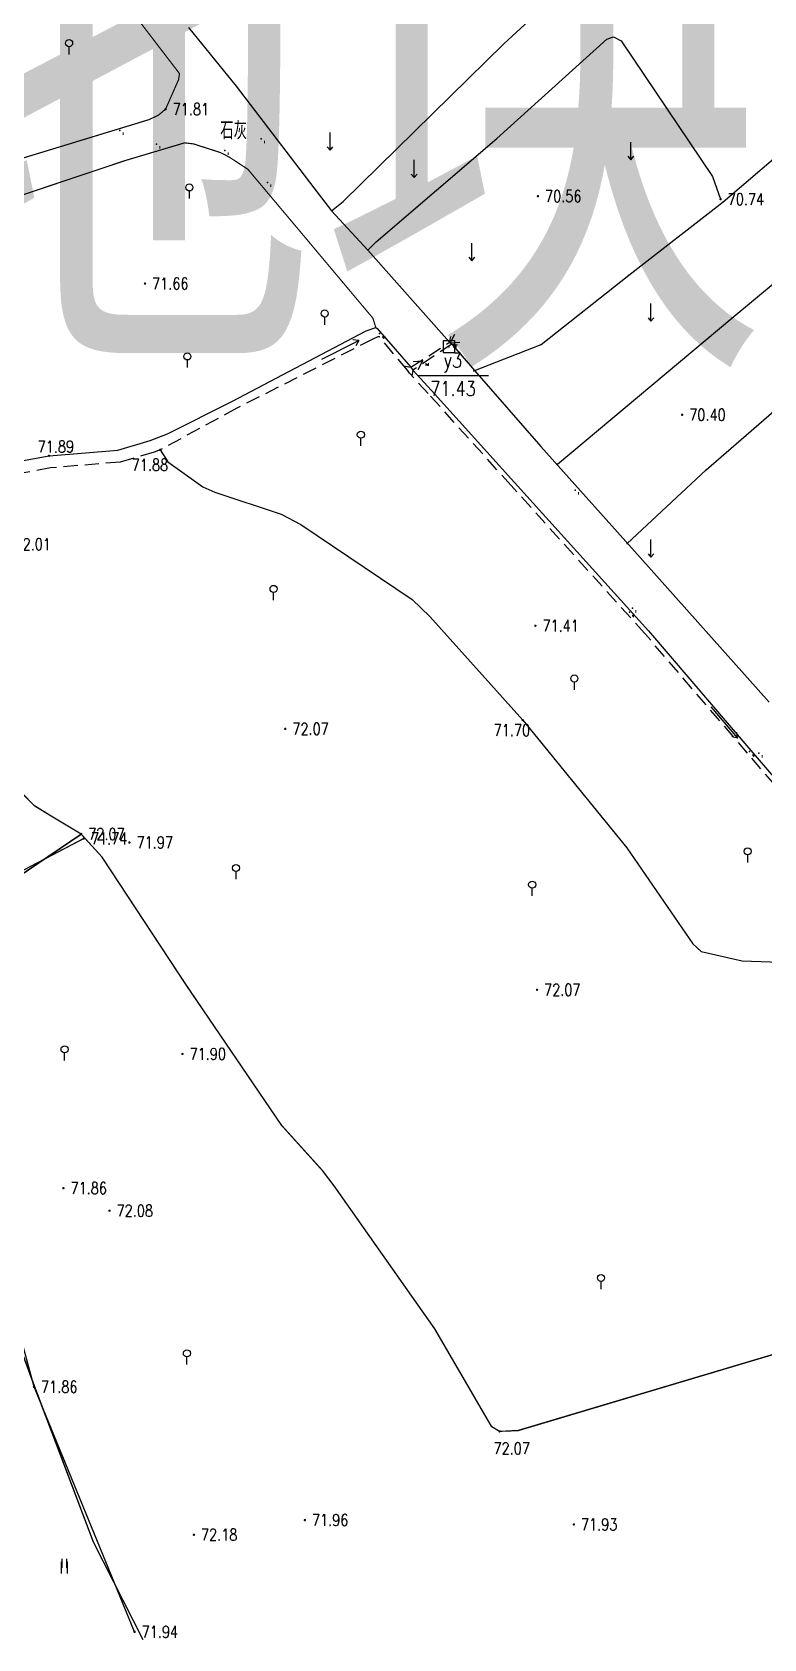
# Model space of a CAD drawing. Extents: x 10519 to 17598, y -625 to 2857.
# Drawn here: x 13875.9 to 13937.9, y 918.8 to 1055 of the extents above; entities that cross this region are included whole.
import ezdxf
from ezdxf.enums import TextEntityAlignment as Align

# ---------------------------------------------------------------- set-up
doc = ezdxf.new("R2010")
doc.units = 0
doc.header["$MEASUREMENT"] = 0
doc.linetypes.add('X3', pattern=[5, 4, -1])
doc.linetypes.add('X31', pattern=[1.8, 1.2, -0.6])
doc.layers.get('0').update_dxf_attribs({"linetype": 'CONTINUOUS'})
for name, color, linetype in [('0-现状单位', 7, 'CONTINUOUS'), ('0000原地形', 252, 'CONTINUOUS'), ('ASSIST', 252, 'CONTINUOUS'), ('GCD', 224, 'CONTINUOUS')]:
    doc.layers.add(name, color=color, linetype=linetype)
doc.styles.add('HZ', font='txt8.shx', dxfattribs={"width": 0.8, "bigfont": 'hz.shx'})
doc.styles.get("Standard").update_dxf_attribs({"font": 'txt8.shx', "width": 0.8, "bigfont": 'hz.shx'})
doc.styles.add('正等线体', font='txt8.shx', dxfattribs={"width": 0.8, "bigfont": 'hz.shx'})
doc.styles.add('黑体', font='SIMHEI.TTF', dxfattribs={"width": 0.8})
doc.linetypes.add('10421', pattern='A,2,[150,AAA.SHX,S=1,R=0,X=0,Y=1],1e-11', length=2)
doc.linetypes.add('10422', pattern='A,2,[150,AAA.SHX,S=1,R=0,X=0,Y=1],2,[177,AAA.SHX,S=1,R=0,X=0,Y=0.8],1e-09', length=4)

# ---------------------------------------------------------------- blocks, each defined once
blk = doc.blocks.new('GC200')
at = {"linetype": 'Continuous', "const_width": 0.2, "flags": 128}
blk.add_lwpolyline([(-0.1, 0, 1), (0.1, 0, 1)], format="xyb", close=True, dxfattribs=at)
blk = doc.blocks.new('gc037')
for p, q in [((0, 0), (-1.39, 0.8)), ((-1.39, -0.8), (0, 0))]:
    blk.add_line(p, q)
blk = doc.blocks.new('gc261')
blk.add_lwpolyline([(-1, -1), (1, -1), (1, 1), (-1, 1)], close=True)
blk.add_point((0, 0))
blk = doc.blocks.new('gc121')
for p, q in [((-0.5, -1), (-0.5, 1)), ((0.5, -1), (0.5, 1))]:
    blk.add_line(p, q)
blk = doc.blocks.new('gc325')
blk.add_line((0, 0), (0, 1.3))
blk.add_circle((0, 1.9), 0.6)

msp = doc.modelspace()

# ---------------------------------------------------------------- linework, layer by layer
at = {"layer": '0000原地形', "linetype": 'Continuous'}
for p, q in [((13915.84, 1054.01), (13923.27, 1060.86)), ((13934.43, 1040.62, 71.18), (13955.37, 1058.6, 71.18)), ((13902.24, 1040.64), (13915.84, 1054.01)), ((13915.27, 1045.99), (13924.58, 1054.4)), ((13924.58, 1054.4), (13925.15, 1054.6)), ((13925.15, 1054.6), (13925.79, 1054.27)), ((13925.79, 1054.27), (13933.52, 1042.77)), ((13935.15, 1030.75, 71.42), (13961.06, 1052.4, 71.42)), ((13905.03, 1037.22), (13915.27, 1045.99)), ((13932.99, 1017.91, 71.35), (13965.51, 1046.2, 71.35)), ((13933.52, 1042.77), (13934.21, 1040.84)), ((13901.25, 1039.85), (13902.24, 1040.64)), ((13926.43, 1034.41, 71.18), (13934.43, 1040.62, 71.18)), ((13904.34, 1036.52), (13905.03, 1037.22)), ((13919.02, 1028.53, 71.18), (13926.43, 1034.41, 71.18)), ((13920.38, 1018.4, 71.42), (13935.15, 1030.75, 71.42)), ((13892.8, 1023.71, 71.1), (13904.19, 1029.7, 71.1)), ((13904.19, 1029.7, 71.1), (13905.01, 1029.96, 71.1)), ((13905.01, 1029.96, 71.1), (13905.12, 1029.9, 71.1)), ((13905.12, 1029.9, 71.1), (13907.98, 1026.6, 71.1)), ((13911.26, 1028.72), (13911.44, 1028.57)), ((13913.31, 1026.29, 71.18), (13919.02, 1028.53, 71.18)), ((13907.98, 1026.6), (13908.15, 1026.35)), ((13907.98, 1026.6, 71.1), (13908.15, 1026.35, 71.1)), ((13908.15, 1026.35, 71.1), (13909.72, 1024.63, 71.1)), ((13908.54, 1025.9, 71.43), (13914.54, 1025.9, 71.43)), ((13909.72, 1024.63, 71.1), (13916.75, 1016.83, 71.1)), ((13887.37, 1020.97, 71.1), (13892.8, 1023.71, 71.1)), ((13883.16, 1019.59, 71.1), (13885.89, 1020.39, 71.1)), ((13885.89, 1020.39, 71.1), (13887.37, 1020.97, 71.1)), ((13867.01, 1017.19, 71.1), (13877.33, 1019.11, 71.1)), ((13877.33, 1019.11, 71.1), (13883.16, 1019.59, 71.1)), ((13926.3, 1011.68, 71.35), (13932.99, 1017.91, 71.35)), ((13916.75, 1016.83, 71.1), (13928.09, 1004.28, 71.1)), ((13928.09, 1004.28, 71.1), (13936.78, 994.14, 71.1)), ((13876.1, 989.43, 72.33), (13869, 996.71, 72.33)), ((13936.78, 994.14, 71.1), (13944.91, 984.64, 71.1)), ((13877.38, 988.65, 72.33), (13876.1, 989.43, 72.33)), ((13880.05, 987.05, 72.33), (13877.38, 988.65, 72.33)), ((13880.28, 986.67, 71.74), (13860.01, 976.04, 71.74)), ((13880.28, 986.67, 71.74), (13860.01, 976.04, 71.74)), ((13867.99, 978.88, 71.63), (13880.05, 987.05, 71.63)), ((13881.82, 985.1, 72.33), (13880.05, 987.05, 72.33)), ((13888.95, 974.27, 72.33), (13881.82, 985.1, 72.33)), ((13897.04, 962.34, 72.33), (13888.95, 974.27, 72.33)), ((13900.48, 958.53, 72.33), (13897.04, 962.34, 72.33)), ((13901.47, 957.23, 72.33), (13900.48, 958.53, 72.33)), ((13910, 945.13, 72.33), (13901.47, 957.23, 72.33)), ((13914.83, 936.82, 72.33), (13910, 945.13, 72.33)), ((13945.63, 945.02, 72.33), (13917.07, 936.49, 72.33)), ((13876.17, 940.1, 71.63), (13875.21, 942.71, 71.63)), ((13881.1, 927.04, 71.63), (13876.17, 940.1, 71.63)), ((13915.49, 936.43, 72.33), (13914.83, 936.82, 72.33)), ((13917.07, 936.49, 72.33), (13915.49, 936.43, 72.33))]:
    msp.add_line(p, q, dxfattribs=at)
at = {"layer": '0000原地形', "linetype": '10422'}
for p, q in [((13889.14, 1055.4), (13893.19, 1050.42)), ((13893.19, 1050.42), (13900.13, 1041.33)), ((13900.13, 1041.33), (13901.25, 1039.85)), ((13901.25, 1039.85), (13904.34, 1036.52)), ((13904.34, 1036.52), (13911.26, 1028.72)), ((13911.44, 1028.57), (13913.37, 1026.32)), ((13913.37, 1026.32), (13918.98, 1019.9)), ((13918.98, 1019.9), (13927.4, 1010.49)), ((13927.4, 1010.49), (13938.32, 998.23))]:
    msp.add_line(p, q, dxfattribs=at)
at = {"layer": '0000原地形'}
for p, q in [((13879.03, 1053.12), (13879.03, 1053.77)), ((13901.13, 1044.99), (13901.13, 1046.49)), ((13900.88, 1045.29), (13901.13, 1044.99)), ((13901.13, 1044.99), (13901.38, 1045.29)), ((13926.36, 1044.48), (13926.61, 1044.18)), ((13926.61, 1044.18), (13926.61, 1045.68)), ((13926.61, 1044.18), (13926.86, 1044.48)), ((13908.01, 1042.98), (13908.26, 1042.68)), ((13908.26, 1042.68), (13908.26, 1044.18)), ((13908.26, 1042.68), (13908.51, 1042.98)), ((13889.22, 1040.89), (13889.22, 1041.54)), ((13913.14, 1035.62), (13913.14, 1037.12)), ((13912.89, 1035.92), (13913.14, 1035.62)), ((13913.14, 1035.62), (13913.39, 1035.92)), ((13900.68, 1030.21), (13900.68, 1030.86)), ((13928.06, 1030.8), (13928.31, 1030.5)), ((13928.31, 1030.5), (13928.31, 1032)), ((13928.31, 1030.5), (13928.56, 1030.8)), ((13900.44, 1027.28), (13903.56, 1028.87)), ((13903.56, 1028.87), (13903.06, 1028.94)), ((13903.56, 1028.87), (13903.32, 1028.43)), ((13889.05, 1026.57), (13889.05, 1027.22)), ((13903.74, 1019.94), (13903.74, 1020.59)), ((13928.31, 1010.5), (13928.31, 1012)), ((13928.06, 1010.8), (13928.31, 1010.5)), ((13928.31, 1010.5), (13928.56, 1010.8)), ((13896.35, 1006.87), (13896.35, 1007.52)), ((13921.82, 999.28), (13921.82, 999.93)), ((13933.37, 997.83), (13935.64, 995.17)), ((13935.64, 995.17), (13935.59, 995.67)), ((13935.64, 995.17), (13935.15, 995.29)), ((13936.5, 984.63), (13936.5, 985.28)), ((13893.17, 983.22), (13893.17, 983.87)), ((13918.25, 981.81), (13918.25, 982.46)), ((13878.65, 967.85), (13878.65, 968.5)), ((13924.08, 948.48), (13924.08, 949.13)), ((13889.01, 942.09), (13889.01, 942.74)), ((13878.44, 924.87), (13878.44, 925.62)), ((13878.84, 924.87), (13878.84, 925.62))]:
    msp.add_line(p, q, dxfattribs=at)
at = {"layer": '0000原地形', "linetype": 'X31'}
for p, q in [((13904.75, 1028.98), (13893.23, 1023.13)), ((13905.19, 1029.19), (13904.75, 1028.98)), ((13905.31, 1029.17), (13905.19, 1029.19)), ((13907.68, 1026.37), (13905.31, 1029.17)), ((13907.98, 1026.6), (13911.26, 1028.72)), ((13911.44, 1028.57), (13908.15, 1026.35)), ((13911.26, 1028.72), (13911.36, 1029.21)), ((13911.93, 1028.47), (13911.44, 1028.57)), ((13907.49, 1026.7), (13907.98, 1026.6)), ((13907.86, 1026.11), (13907.68, 1026.37)), ((13909.44, 1024.38), (13907.86, 1026.11)), ((13908.15, 1026.35), (13908.06, 1025.86)), ((13916.47, 1016.58), (13909.44, 1024.38)), ((13893.23, 1023.13), (13886.74, 1019.6)), ((13883.35, 1018.56), (13877.47, 1018.08)), ((13886.23, 1019.41), (13883.35, 1018.56)), ((13886.74, 1019.6), (13886.23, 1019.41)), ((13877.47, 1018.08), (13867.31, 1016.19)), ((13927.8, 1004.03), (13916.47, 1016.58)), ((13936.49, 993.9), (13927.8, 1004.03)), ((13944.64, 984.37), (13936.49, 993.9))]:
    msp.add_line(p, q, dxfattribs=at)
at = {"layer": '0000原地形', "linetype": '10421'}
for p, q in [((13886.74, 1019.6, 71.66), (13887.4, 1018.6, 71.66)), ((13887.4, 1018.6, 71.66), (13890.37, 1016.48, 71.66)), ((13890.37, 1016.48, 71.66), (13891.38, 1016.02, 71.66)), ((13891.38, 1016.02, 71.66), (13896.98, 1014.15, 71.66)), ((13896.98, 1014.15, 71.66), (13898.67, 1013.27, 71.66)), ((13898.67, 1013.27, 71.66), (13908.1, 1006.93, 71.66)), ((13908.1, 1006.93, 71.66), (13909.59, 1005.49, 71.66)), ((13909.59, 1005.49, 71.66), (13917.45, 996.7, 71.66)), ((13917.45, 996.7, 71.66), (13926.27, 985.87, 71.66)), ((13926.27, 985.87, 71.66), (13931.85, 977.74, 71.66)), ((13931.85, 977.74, 71.66), (13932.57, 977.09, 71.66)), ((13932.57, 977.09, 71.66), (13936.02, 976.31, 71.66)), ((13936.02, 976.31, 71.66), (13942.13, 976.08, 71.66)), ((13876.06, 940.2), (13872.3, 954.1)), ((13876.06, 940.2), (13872.3, 954.1)), ((13884.58, 919.44), (13876.06, 940.2)), ((13884.58, 919.44), (13876.06, 940.2)), ((13885.3, 918.75, 71.63), (13881.1, 927.04, 71.63))]:
    msp.add_line(p, q, dxfattribs=at)
at = {"layer": '0000原地形', "linetype": 'X3', "const_width": 0.1, "flags": 128}
msp.add_lwpolyline([(13852.21, 1114.04), (13852.33, 1113.41), (13855.41, 1106.69), (13859.82, 1097.27), (13865.36, 1086.49), (13869.38, 1078.71), (13873.27, 1071.37), (13876.77, 1066.65), (13888.38, 1051.49), (13888.3, 1050.97), (13887.2, 1048.47), (13886.6, 1047.97), (13885.81, 1047.59), (13866.18, 1041.6), (13853.57, 1037.15)], dxfattribs=at)
at = {"layer": '0000原地形', "linetype": 'Continuous', "const_width": 0.1, "elevation": 71.82, "flags": 128}
msp.add_lwpolyline([(13854.46, 1034.45), (13867.1, 1038.53), (13883.72, 1044.1), (13888.81, 1045.62), (13889.57, 1045.53), (13891.9, 1044.78)], dxfattribs=at)
at = {"layer": '0000原地形', "linetype": 'X3', "const_width": 0.1, "elevation": 71.78, "flags": 128}
msp.add_lwpolyline([(13891.9, 1044.78), (13892.63, 1044.39), (13894.17, 1043.38), (13897.54, 1039.37), (13904.76, 1030.76), (13905.01, 1029.96)], dxfattribs=at)
at = {"layer": '0000原地形'}
for centre in [(13879.03, 1054.07), (13889.22, 1041.84), (13900.68, 1031.16), (13889.05, 1027.52), (13903.74, 1020.89), (13896.35, 1007.82), (13921.82, 1000.23), (13936.5, 985.58), (13893.17, 984.17), (13918.25, 982.76), (13878.65, 968.8), (13924.08, 949.43), (13889.01, 943.04)]:
    msp.add_ellipse(centre, major_axis=(-0.212, 0.212), ratio=1, start_param=3.926991, end_param=10.210176, dxfattribs=at)
at = {"layer": '0000原地形', "linetype": 'Continuous'}
for p in [(13883.33, 1046.66, 71.59), (13895.3, 1045.97, 71.56), (13886.43, 1045.51, 71.52), (13892.22, 1044.98, 71.54), (13895.84, 1042.27, 71.57), (13934.43, 1040.62, 70.43), (13926.43, 1034.41, 70.5), (13935.15, 1030.75, 70.33), (13905.31, 1029.46, 70.87), (13911.31, 1028.67, 71.44), (13919.02, 1028.53, 70.46), (13908.96, 1027.12, 71.39), (13913.31, 1026.29, 71.18), (13930.95, 1022.58, 70.4), (13920.38, 1018.4, 71.42), (13932.99, 1017.91, 70.5), (13921.89, 1016.19, 71.37), (13926.3, 1011.68, 71.35), (13926.48, 1005.86, 70.74), (13926.75, 1006.2, 71.45), (13936.66, 994.03, 70.76), (13937.44, 993.9, 71.44)]:
    msp.add_point(p, dxfattribs=at)
at = {"layer": 'ASSIST', "color": 252, "const_width": 0.1, "flags": 128}
for points, elevation in [([(13880.28, 986.67), (13860.01, 976.04), (13858.82, 976.42), (13856.86, 992.24)], 71.74), ([(13975.64, 916.6), (13971.08, 928.08), (13967.86, 934.21), (13967.14, 936.24), (13964.88, 944.52), (13964.39, 945.69), (13961.17, 952.09), (13960.9, 952.3), (13959.51, 952.06), (13950.64, 947.19), (13945.63, 945.02), (13917.07, 936.49), (13915.49, 936.43), (13914.83, 936.82), (13910, 945.13), (13901.47, 957.23), (13900.48, 958.53), (13897.04, 962.34), (13888.95, 974.27), (13881.82, 985.1), (13880.05, 987.05), (13877.38, 988.65), (13876.1, 989.43), (13873.36, 992.24)], 72.33), ([(13881.1, 927.04), (13876.17, 940.1), (13875.21, 942.71), (13869.01, 956.52), (13868.27, 958.07), (13863.19, 964.96), (13862.63, 966.35), (13859.83, 975.52), (13859.94, 976.06), (13860.26, 976.55), (13865.91, 978.02), (13867.99, 978.88), (13880.05, 987.05)], 71.63)]:
    msp.add_lwpolyline(points, dxfattribs=dict(at, elevation=elevation))
at = {"layer": 'ASSIST', "color": 252, "flags": 128}
for points, elevation in [([(13921.08, 992.24, 0.00000207, 0.00000207, 0), (13926.27, 985.87, 0.00000207, 0.00000207, 0), (13931.85, 977.74, 0.00000207, 0.00000207, 0), (13932.57, 977.09, 0, 0, 0), (13936.02, 976.31, 0.00000207, 0.00000207, 0), (13942.13, 976.08, 0.00000207, 0.00000207, 0)], 71.66), ([(13939.05, 838.11, 0.00000207, 0.00000207, 0), (13928.1, 852.06, 0.00000207, 0.00000207, 0), (13920.94, 859.19, 0.00000207, 0.00000207, 0), (13916.51, 864.28, 0.00000207, 0.00000207, 0), (13908.87, 870.68, 0.00000207, 0.00000207, 0), (13907.68, 872.13, 0, 0, 0), (13904.58, 877.47, 0.00000207, 0.00000207, 0), (13904.85, 878.1, 0, 0, 0), (13905.44, 878.53, 0, 0, 0), (13907.97, 879.84, 0.00000207, 0.00000207, 0), (13908.5, 880.37, 0, 0, 0), (13910.08, 883.55, 0.00000207, 0.00000207, 0), (13909.82, 885.04, 0, 0, 0), (13904.68, 893.21, 0.00000207, 0.00000207, 0), (13896.66, 902.76, 0.00000207, 0.00000207, 0), (13886.11, 917.26, 0.00000207, 0.00000207, 0), (13885.3, 918.75, 0, 0, 0), (13881.1, 927.04, 0.00000207, 0.00000207, 0)], 71.63)]:
    msp.add_lwpolyline(points, format="xyseb", dxfattribs=dict(at, elevation=elevation))

# ---------------------------------------------------------------- block references
at = {"layer": '0000原地形', "linetype": 'Continuous', "xscale": 0.4999999998898033, "yscale": 0.5, "zscale": 0.5}
for p, rotation in [((13911.31, 1028.67, 71.44), 213.3518769708853), ((13908.96, 1027.12, 71.39), 33.35187697088532)]:
    msp.add_blockref('gc037', p, dxfattribs=dict(at, rotation=rotation))
at = {"layer": '0000原地形', "linetype": 'Continuous', "xscale": 0.5, "yscale": 0.5}
msp.add_blockref('gc261', (13911.2, 1028.34, 71.43), dxfattribs=at)
at = {"layer": 'ASSIST', "color": 252}
ref = msp.add_blockref('GC200', (13917.45, 996.7, 71.7), dxfattribs=dict(at, xscale=0.5, yscale=0.5, zscale=0.5))
ref.add_attrib('height', '71.70', dxfattribs={"layer": 'GCD', "linetype": 'Continuous', "height": 1, "style": '正等线体', "width": 0.8}).set_placement((13914.99, 995.85, 71.7), align=Align.MIDDLE_LEFT)
ref = msp.add_blockref('GC200', (13897.34, 995.96, 72.06), dxfattribs=dict(at, xscale=0.5, yscale=0.5, zscale=0.5))
ref.add_attrib('height', '72.07', dxfattribs={"layer": 'GCD', "linetype": 'Continuous', "height": 1, "style": '正等线体', "width": 0.8}).set_placement((13897.94, 995.96, 72.06), align=Align.MIDDLE_LEFT)
ref = msp.add_blockref('GC200', (13880.05, 987.05, 72.07), dxfattribs=dict(at, xscale=0.5, yscale=0.5, zscale=0.5))
ref.add_attrib('height', '72.07', dxfattribs={"layer": 'GCD', "linetype": 'Continuous', "height": 1, "style": '正等线体', "width": 0.8}).set_placement((13880.65, 987.05, 72.07), align=Align.MIDDLE_LEFT)
ref = msp.add_blockref('GC200', (13880.28, 986.67, 71.74), dxfattribs=dict(at, xscale=0.5, yscale=0.5, zscale=0.5))
ref.add_attrib('height', '71.74', dxfattribs={"layer": 'GCD', "linetype": 'Continuous', "height": 1, "style": 'HZ', "width": 0.8}).set_placement((13880.88, 986.67, 71.74), align=Align.MIDDLE_LEFT)
ref = msp.add_blockref('GC200', (13884.14, 986.33, 71.97), dxfattribs=dict(at, xscale=0.5, yscale=0.5, zscale=0.5))
ref.add_attrib('height', '71.97', dxfattribs={"layer": 'GCD', "linetype": 'Continuous', "height": 1, "style": 'HZ', "width": 0.8}).set_placement((13884.74, 986.33, 71.97), align=Align.MIDDLE_LEFT)
at = {"layer": 'ASSIST', "color": 252, "xscale": 0.5, "yscale": 0.5}
for name, p in [('gc325', (13936.5, 984.63)), ('gc325', (13893.17, 983.22)), ('gc325', (13918.25, 981.81)), ('gc325', (13878.65, 967.85)), ('gc325', (13924.08, 948.48)), ('gc325', (13889.01, 942.09)), ('gc121', (13878.64, 924.87))]:
    msp.add_blockref(name, p, dxfattribs=at)
at = {"layer": 'ASSIST', "color": 252}
ref = msp.add_blockref('GC200', (13918.66, 973.85, 72.07), dxfattribs=dict(at, xscale=0.5, yscale=0.5, zscale=0.5))
ref.add_attrib('height', '72.07', dxfattribs={"layer": 'GCD', "linetype": 'Continuous', "height": 1, "style": '正等线体', "width": 0.8}).set_placement((13919.26, 973.85, 72.07), align=Align.MIDDLE_LEFT)
ref = msp.add_blockref('GC200', (13888.63, 968.41, 71.9), dxfattribs=dict(at, xscale=0.5, yscale=0.5, zscale=0.5))
ref.add_attrib('height', '71.90', dxfattribs={"layer": 'GCD', "linetype": 'Continuous', "height": 1, "style": 'HZ', "width": 0.8}).set_placement((13889.23, 968.41, 71.9), align=Align.MIDDLE_LEFT)
ref = msp.add_blockref('GC200', (13878.55, 957.04, 71.86), dxfattribs=dict(at, xscale=0.5, yscale=0.5, zscale=0.5))
ref.add_attrib('height', '71.86', dxfattribs={"layer": 'GCD', "linetype": 'Continuous', "height": 1, "style": 'HZ', "width": 0.8}).set_placement((13879.15, 957.04, 71.86), align=Align.MIDDLE_LEFT)
ref = msp.add_blockref('GC200', (13882.45, 955.13, 72.08), dxfattribs=dict(at, xscale=0.5, yscale=0.5, zscale=0.5))
ref.add_attrib('height', '72.08', dxfattribs={"layer": 'GCD', "linetype": 'Continuous', "height": 1, "style": '正等线体', "width": 0.8}).set_placement((13883.05, 955.13, 72.08), align=Align.MIDDLE_LEFT)
ref = msp.add_blockref('GC200', (13876.06, 940.2, 71.86), dxfattribs=dict(at, xscale=0.5, yscale=0.5, zscale=0.5))
ref.add_attrib('height', '71.86', dxfattribs={"layer": 'GCD', "linetype": 'Continuous', "height": 1, "style": 'HZ', "width": 0.8}).set_placement((13876.66, 940.2, 71.86), align=Align.MIDDLE_LEFT)
ref = msp.add_blockref('GC200', (13915.49, 936.43, 72.07), dxfattribs=dict(at, xscale=0.5, yscale=0.5, zscale=0.5))
ref.add_attrib('height', '72.07', dxfattribs={"layer": 'GCD', "linetype": 'Continuous', "height": 1, "style": '正等线体', "width": 0.8}).set_placement((13914.97, 934.99, 72.07), align=Align.MIDDLE_LEFT)
ref = msp.add_blockref('GC200', (13899, 928.91, 71.96), dxfattribs=dict(at, xscale=0.5, yscale=0.5, zscale=0.5))
ref.add_attrib('height', '71.96', dxfattribs={"layer": 'GCD', "linetype": 'Continuous', "height": 1, "style": 'HZ', "width": 0.8}).set_placement((13899.6, 928.91, 71.96), align=Align.MIDDLE_LEFT)
ref = msp.add_blockref('GC200', (13921.78, 928.54, 71.93), dxfattribs=dict(at, xscale=0.5, yscale=0.5, zscale=0.5))
ref.add_attrib('height', '71.93', dxfattribs={"layer": 'GCD', "linetype": 'Continuous', "height": 1, "style": 'HZ', "width": 0.8}).set_placement((13922.38, 928.54, 71.93), align=Align.MIDDLE_LEFT)
ref = msp.add_blockref('GC200', (13889.6, 927.67, 72.18), dxfattribs=dict(at, xscale=0.5, yscale=0.5, zscale=0.5))
ref.add_attrib('height', '72.18', dxfattribs={"layer": 'GCD', "linetype": 'Continuous', "height": 1, "style": '正等线体', "width": 0.8}).set_placement((13890.2, 927.67, 72.18), align=Align.MIDDLE_LEFT)
ref = msp.add_blockref('GC200', (13884.58, 919.44, 71.94), dxfattribs=dict(at, xscale=0.5, yscale=0.5, zscale=0.5))
ref.add_attrib('height', '71.94', dxfattribs={"layer": 'GCD', "linetype": 'Continuous', "height": 1, "style": 'HZ', "width": 0.8}).set_placement((13885.18, 919.44, 71.94), align=Align.MIDDLE_LEFT)
at = {"layer": 'GCD', "linetype": 'Continuous'}
ref = msp.add_blockref('GC200', (13887.2, 1048.47, 71.81), dxfattribs=dict(at, xscale=0.5, yscale=0.5, zscale=0.5))
ref.add_attrib('height', '71.81', dxfattribs={"linetype": 'Continuous', "height": 1, "style": '正等线体', "width": 0.8}).set_placement((13887.8, 1048.47, 71.81), align=Align.MIDDLE_LEFT)
ref = msp.add_blockref('GC200', (13918.74, 1041.1, 70.55), dxfattribs=dict(at, xscale=0.5, yscale=0.5, zscale=0.5))
ref.add_attrib('height', '70.56', dxfattribs={"linetype": 'Continuous', "height": 1, "style": '正等线体', "width": 0.8}).set_placement((13919.34, 1041.1, 70.55), align=Align.MIDDLE_LEFT)
ref = msp.add_blockref('GC200', (13934.21, 1040.84, 70.74), dxfattribs=dict(at, xscale=0.5, yscale=0.5, zscale=0.5))
ref.add_attrib('height', '70.74', dxfattribs={"linetype": 'Continuous', "height": 1, "style": '正等线体', "width": 0.8}).set_placement((13934.81, 1040.84, 70.74), align=Align.MIDDLE_LEFT)
ref = msp.add_blockref('GC200', (13885.46, 1033.69, 71.66), dxfattribs=dict(at, xscale=0.5, yscale=0.5, zscale=0.5))
ref.add_attrib('height', '71.66', dxfattribs={"linetype": 'Continuous', "height": 1, "style": '正等线体', "width": 0.8}).set_placement((13886.06, 1033.69, 71.66), align=Align.MIDDLE_LEFT)
ref = msp.add_blockref('GC200', (13930.95, 1022.58, 70.4), dxfattribs=dict(at, xscale=0.5, yscale=0.5, zscale=0.5))
ref.add_attrib('height', '70.40', dxfattribs={"linetype": 'Continuous', "height": 1, "style": '正等线体', "width": 0.8}).set_placement((13931.55, 1022.58, 70.4), align=Align.MIDDLE_LEFT)
ref = msp.add_blockref('GC200', (13877.33, 1019.11, 71.89), dxfattribs=dict(at, xscale=0.5, yscale=0.5, zscale=0.5))
ref.add_attrib('height', '71.89', dxfattribs={"linetype": 'Continuous', "height": 1, "style": '正等线体', "width": 0.8}).set_placement((13876.37, 1019.88, 71.89), align=Align.MIDDLE_LEFT)
ref = msp.add_blockref('GC200', (13886.74, 1019.6, 71.88), dxfattribs=dict(at, xscale=0.5, yscale=0.5, zscale=0.5))
ref.add_attrib('height', '71.88', dxfattribs={"linetype": 'Continuous', "height": 1, "style": '正等线体', "width": 0.8}).set_placement((13884.34, 1018.33, 71.88), align=Align.MIDDLE_LEFT)
ref = msp.add_blockref('GC200', (13873.81, 1011.6, 72.01), dxfattribs=dict(at, xscale=0.5, yscale=0.5, zscale=0.5))
ref.add_attrib('height', '72.01', dxfattribs={"linetype": 'Continuous', "height": 1, "style": '正等线体', "width": 0.8}).set_placement((13874.41, 1011.6, 72.01), align=Align.MIDDLE_LEFT)
ref = msp.add_blockref('GC200', (13918.52, 1004.7, 71.41), dxfattribs=dict(at, xscale=0.5, yscale=0.5, zscale=0.5))
ref.add_attrib('height', '71.41', dxfattribs={"linetype": 'Continuous', "height": 1, "style": '正等线体', "width": 0.8}).set_placement((13919.12, 1004.7, 71.41), align=Align.MIDDLE_LEFT)
ref = msp.add_blockref('GC200', (13917.45, 996.7, 71.7), dxfattribs=dict(at, xscale=0.5, yscale=0.5, zscale=0.5))
ref.add_attrib('height', '71.70', dxfattribs={"linetype": 'Continuous', "height": 1, "style": '正等线体', "width": 0.8}).set_placement((13914.99, 995.85, 71.7), align=Align.MIDDLE_LEFT)
ref = msp.add_blockref('GC200', (13897.34, 995.96, 72.06), dxfattribs=dict(at, xscale=0.5, yscale=0.5, zscale=0.5))
ref.add_attrib('height', '72.07', dxfattribs={"linetype": 'Continuous', "height": 1, "style": '正等线体', "width": 0.8}).set_placement((13897.94, 995.96, 72.06), align=Align.MIDDLE_LEFT)
ref = msp.add_blockref('GC200', (13880.05, 987.05, 72.07), dxfattribs=dict(at, xscale=0.5, yscale=0.5, zscale=0.5))
ref.add_attrib('height', '72.07', dxfattribs={"linetype": 'Continuous', "height": 1, "style": '正等线体', "width": 0.8}).set_placement((13880.65, 987.05, 72.07), align=Align.MIDDLE_LEFT)
ref = msp.add_blockref('GC200', (13880.28, 986.67, 71.74), dxfattribs=dict(at, xscale=0.5, yscale=0.5, zscale=0.5))
ref.add_attrib('height', '71.74', dxfattribs={"linetype": 'Continuous', "height": 1, "style": 'HZ', "width": 0.8}).set_placement((13880.88, 986.67, 71.74), align=Align.MIDDLE_LEFT)
ref = msp.add_blockref('GC200', (13880.28, 986.67, 71.74), dxfattribs=dict(at, xscale=0.5, yscale=0.5, zscale=0.5))
ref.add_attrib('height', '71.74', dxfattribs={"linetype": 'Continuous', "height": 1, "style": 'HZ', "width": 0.8}).set_placement((13880.88, 986.67, 71.74), align=Align.MIDDLE_LEFT)
ref = msp.add_blockref('GC200', (13884.14, 986.33, 71.97), dxfattribs=dict(at, xscale=0.5, yscale=0.5, zscale=0.5))
ref.add_attrib('height', '71.97', dxfattribs={"linetype": 'Continuous', "height": 1, "style": 'HZ', "width": 0.8}).set_placement((13884.74, 986.33, 71.97), align=Align.MIDDLE_LEFT)
ref = msp.add_blockref('GC200', (13884.14, 986.33, 71.97), dxfattribs=dict(at, xscale=0.5, yscale=0.5, zscale=0.5))
ref.add_attrib('height', '71.97', dxfattribs={"linetype": 'Continuous', "height": 1, "style": 'HZ', "width": 0.8}).set_placement((13884.74, 986.33, 71.97), align=Align.MIDDLE_LEFT)
ref = msp.add_blockref('GC200', (13918.66, 973.85, 72.07), dxfattribs=dict(at, xscale=0.5, yscale=0.5, zscale=0.5))
ref.add_attrib('height', '72.07', dxfattribs={"linetype": 'Continuous', "height": 1, "style": '正等线体', "width": 0.8}).set_placement((13919.26, 973.85, 72.07), align=Align.MIDDLE_LEFT)
ref = msp.add_blockref('GC200', (13888.63, 968.41, 71.9), dxfattribs=dict(at, xscale=0.5, yscale=0.5, zscale=0.5))
ref.add_attrib('height', '71.90', dxfattribs={"linetype": 'Continuous', "height": 1, "style": 'HZ', "width": 0.8}).set_placement((13889.23, 968.41, 71.9), align=Align.MIDDLE_LEFT)
ref = msp.add_blockref('GC200', (13888.63, 968.41, 71.9), dxfattribs=dict(at, xscale=0.5, yscale=0.5, zscale=0.5))
ref.add_attrib('height', '71.90', dxfattribs={"linetype": 'Continuous', "height": 1, "style": 'HZ', "width": 0.8}).set_placement((13889.23, 968.41, 71.9), align=Align.MIDDLE_LEFT)
ref = msp.add_blockref('GC200', (13878.55, 957.04, 71.86), dxfattribs=dict(at, xscale=0.5, yscale=0.5, zscale=0.5))
ref.add_attrib('height', '71.86', dxfattribs={"linetype": 'Continuous', "height": 1, "style": 'HZ', "width": 0.8}).set_placement((13879.15, 957.04, 71.86), align=Align.MIDDLE_LEFT)
ref = msp.add_blockref('GC200', (13878.55, 957.04, 71.86), dxfattribs=dict(at, xscale=0.5, yscale=0.5, zscale=0.5))
ref.add_attrib('height', '71.86', dxfattribs={"linetype": 'Continuous', "height": 1, "style": 'HZ', "width": 0.8}).set_placement((13879.15, 957.04, 71.86), align=Align.MIDDLE_LEFT)
ref = msp.add_blockref('GC200', (13882.45, 955.13, 72.08), dxfattribs=dict(at, xscale=0.5, yscale=0.5, zscale=0.5))
ref.add_attrib('height', '72.08', dxfattribs={"linetype": 'Continuous', "height": 1, "style": '正等线体', "width": 0.8}).set_placement((13883.05, 955.13, 72.08), align=Align.MIDDLE_LEFT)
ref = msp.add_blockref('GC200', (13876.06, 940.2, 71.86), dxfattribs=dict(at, xscale=0.5, yscale=0.5, zscale=0.5))
ref.add_attrib('height', '71.86', dxfattribs={"linetype": 'Continuous', "height": 1, "style": 'HZ', "width": 0.8}).set_placement((13876.66, 940.2, 71.86), align=Align.MIDDLE_LEFT)
ref = msp.add_blockref('GC200', (13876.06, 940.2, 71.86), dxfattribs=dict(at, xscale=0.5, yscale=0.5, zscale=0.5))
ref.add_attrib('height', '71.86', dxfattribs={"linetype": 'Continuous', "height": 1, "style": 'HZ', "width": 0.8}).set_placement((13876.66, 940.2, 71.86), align=Align.MIDDLE_LEFT)
ref = msp.add_blockref('GC200', (13915.49, 936.43, 72.07), dxfattribs=dict(at, xscale=0.5, yscale=0.5, zscale=0.5))
ref.add_attrib('height', '72.07', dxfattribs={"linetype": 'Continuous', "height": 1, "style": '正等线体', "width": 0.8}).set_placement((13914.97, 934.99, 72.07), align=Align.MIDDLE_LEFT)
ref = msp.add_blockref('GC200', (13899, 928.91, 71.96), dxfattribs=dict(at, xscale=0.5, yscale=0.5, zscale=0.5))
ref.add_attrib('height', '71.96', dxfattribs={"linetype": 'Continuous', "height": 1, "style": 'HZ', "width": 0.8}).set_placement((13899.6, 928.91, 71.96), align=Align.MIDDLE_LEFT)
ref = msp.add_blockref('GC200', (13899, 928.91, 71.96), dxfattribs=dict(at, xscale=0.5, yscale=0.5, zscale=0.5))
ref.add_attrib('height', '71.96', dxfattribs={"linetype": 'Continuous', "height": 1, "style": 'HZ', "width": 0.8}).set_placement((13899.6, 928.91, 71.96), align=Align.MIDDLE_LEFT)
ref = msp.add_blockref('GC200', (13921.78, 928.54, 71.93), dxfattribs=dict(at, xscale=0.5, yscale=0.5, zscale=0.5))
ref.add_attrib('height', '71.93', dxfattribs={"linetype": 'Continuous', "height": 1, "style": 'HZ', "width": 0.8}).set_placement((13922.38, 928.54, 71.93), align=Align.MIDDLE_LEFT)
ref = msp.add_blockref('GC200', (13921.78, 928.54, 71.93), dxfattribs=dict(at, xscale=0.5, yscale=0.5, zscale=0.5))
ref.add_attrib('height', '71.93', dxfattribs={"linetype": 'Continuous', "height": 1, "style": 'HZ', "width": 0.8}).set_placement((13922.38, 928.54, 71.93), align=Align.MIDDLE_LEFT)
ref = msp.add_blockref('GC200', (13889.6, 927.67, 72.18), dxfattribs=dict(at, xscale=0.5, yscale=0.5, zscale=0.5))
ref.add_attrib('height', '72.18', dxfattribs={"linetype": 'Continuous', "height": 1, "style": '正等线体', "width": 0.8}).set_placement((13890.2, 927.67, 72.18), align=Align.MIDDLE_LEFT)
ref = msp.add_blockref('GC200', (13884.58, 919.44, 71.94), dxfattribs=dict(at, xscale=0.5, yscale=0.5, zscale=0.5))
ref.add_attrib('height', '71.94', dxfattribs={"linetype": 'Continuous', "height": 1, "style": 'HZ', "width": 0.8}).set_placement((13885.18, 919.44, 71.94), align=Align.MIDDLE_LEFT)
ref = msp.add_blockref('GC200', (13884.58, 919.44, 71.94), dxfattribs=dict(at, xscale=0.5, yscale=0.5, zscale=0.5))
ref.add_attrib('height', '71.94', dxfattribs={"linetype": 'Continuous', "height": 1, "style": 'HZ', "width": 0.8}).set_placement((13885.18, 919.44, 71.94), align=Align.MIDDLE_LEFT)

# ---------------------------------------------------------------- texts
at = {"layer": '0-现状单位', "insert": (13289.39, 1065.52), "char_height": 35, "width": 9512.379, "attachment_point": 1, "style": '黑体'}
msp.add_mtext('衢州市柯城区花园街道2014--02号地块征收红线图', dxfattribs=at)
at = {"layer": '0000原地形', "linetype": 'Continuous', "width": 0.8}
for s, height, p in [('石灰', 1.5, (13892.97, 1046.74)), ('y3', 1.25, (13911.54, 1027, 71.43)), ('71.43', 1.25, (13911.54, 1024.8, 71.43))]:
    msp.add_text(s, height=height, dxfattribs=at).set_placement(p, align=Align.MIDDLE)
for s, p in [('l', (13883.58, 1046.29, 71.59)), ('l', (13895.55, 1045.59, 71.56)), ('l', (13886.68, 1045.13, 71.52)), ('l', (13892.47, 1044.6, 71.54)), ('l', (13896.09, 1041.89, 71.57)), ('q', (13905.56, 1029.09, 70.87)), ('hd', (13911.56, 1028.29, 71.44)), ('hd', (13909.21, 1026.74, 71.39)), ('l', (13922.14, 1015.82, 71.37)), ('q', (13926.73, 1005.49, 70.74)), ('l', (13927, 1005.83, 71.45)), ('q', (13936.91, 993.66, 70.76)), ('l', (13937.69, 993.52, 71.44))]:
    msp.add_text(s, height=0.2, dxfattribs=at).set_placement(p)

doc.saveas('drawing.dxf')
